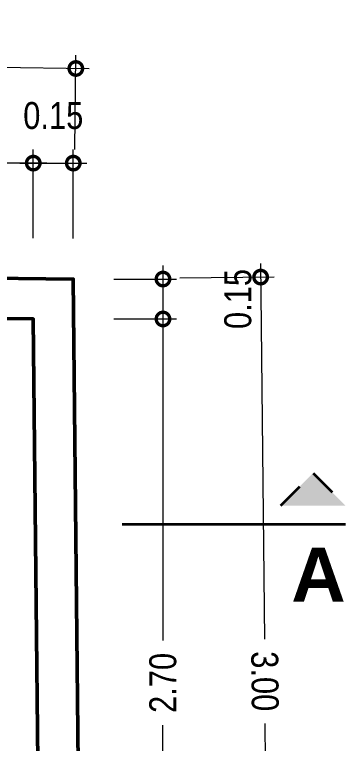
# Model space of a CAD drawing. Extents: x -23.8 to 23.6, y 264.2 to 287.5.
# Drawn here: x 7.464 to 8.691, y 282.477 to 285.182 of the extents above; entities that cross this region are included whole.
import ezdxf

# ---------------------------------------------------------------- set-up
doc = ezdxf.new("R2010")
doc.units = 0
doc.header["$LTSCALE"] = 4
doc.header["$PDMODE"] = 66
doc.linetypes.add('CONTINUA', pattern=[0])
doc.linetypes.add('TRAZO_Y_PUNTO2', pattern=[0.5, 0.25, -0.125, 0, -0.125])
doc.layers.get('0').update_dxf_attribs({"linetype": 'CONTINUOUS'})
doc.layers.get('DEFPOINTS').update_dxf_attribs({"linetype": 'CONTINUOUS'})
for name, color, linetype, lineweight in [('CORTES', 11, 'TRAZO_Y_PUNTO2', 35), ('COTAS', 1, 'CONTINUOUS', 9), ('MURO', 5, 'CONTINUOUS', 50), ('TEXTOS', 254, 'CONTINUOUS', 0), ('VENTANA', 140, 'CONTINUOUS', 15)]:
    doc.layers.add(name, color=color, linetype=linetype, lineweight=lineweight)
doc.styles.add('ARIAL 1en25', font='arial.ttf', dxfattribs={"height": 0.0625})
doc.styles.add('Arial Narrow', font='ARIALN.TTF')
doc.dimstyles.new('1-50 PRZ', dxfattribs={"dimtxt": 0.1, "dimasz": 0.1, "dimexe": 0.05, "dimexo": 0.15, "dimgap": 0.05, "dimtad": 0, "dimzin": 1, "dimdsep": 46, "dimtxsty": 'Arial Narrow', "dimblk": 'DOTSMALL', "dimcen": 0.1, "dimdle": 0.05, "dimclrd": 250, "dimclre": 250, "dimclrt": 5, "dimaunit": 1, "dimadec": 3, "dimazin": 0, "dimtfac": 1, "dimtmove": 2, "dimatfit": 3, "dimldrblk": 'OBLIQUE', "dimfxl": 0.3, "dimfxlon": 1, "dimlwd": -1, "dimlwe": -1, "dimarcsym": 0})

# ---------------------------------------------------------------- blocks, each defined once
blk = doc.blocks.new('S')
at = {"layer": 'CORTES', "ltscale": 0.025}
h = blk.add_hatch(color=256, dxfattribs=at)
h.dxf.hatch_style = 1
h.paths.add_polyline_path([(0.1288, -0.1), (0.0288, 0), (0.0288, -0.2)])
for p, q in [((0.0288, 0), (0.1288, -0.1)), ((0.1288, -0.1), (0.0288, -0.2))]:
    blk.add_line(p, q, dxfattribs=at)
blk = doc.blocks.new('_DotSmall')
at = {"color": 0, "linetype": 'ByBlock', "const_width": 0.5}
blk.add_lwpolyline([(-0.0625, 0, 1), (0.0625, 0, 1)], format="xyb", close=True, dxfattribs=at)
blk = doc.blocks.new('*D42')
at = {"layer": 'COTAS', "color": 250, "linetype": 'CONTINUA', "transparency": 16777216}
for p, q in [((4.8122, 284.3852), (4.8122, 284.6808)), ((7.5331, 284.3523), (7.5331, 284.6808)), ((4.7622, 284.6308), (6.0158, 284.6308)), ((7.5831, 284.6308), (6.3295, 284.6308))]:
    blk.add_line(p, q, dxfattribs=at)
at = {"layer": 'DEFPOINTS', "color": 0, "transparency": 16777216}
for p in [(7.5331, 284.6308), (4.8122, 284.2352), (7.5331, 284.2023)]:
    blk.add_point(p, dxfattribs=at)
at = {"layer": 'COTAS', "color": 250, "transparency": 16777216, "xscale": 0.1, "yscale": 0.1, "zscale": 0.1, "rotation": 180}
blk.add_blockref('_DotSmall', (4.8122, 284.6308), dxfattribs=at)
at = {"layer": 'COTAS', "color": 250, "transparency": 16777216, "xscale": 0.1, "yscale": 0.1, "zscale": 0.1}
blk.add_blockref('_DotSmall', (7.5331, 284.6308), dxfattribs=at)
at = {"layer": 'COTAS', "color": 5, "transparency": 16777216, "insert": (6.1727, 284.6308), "char_height": 0.1, "attachment_point": 5, "style": 'Arial Narrow'}
blk.add_mtext('2.72', dxfattribs=at)
blk = doc.blocks.new('_Oblique')
at = {"color": 0, "linetype": 'ByBlock', "lineweight": -2}
blk.add_line((-0.5, -0.5), (0.5, 0.5), dxfattribs=at)
blk = doc.blocks.new('*D43')
at = {"layer": 'COTAS', "color": 250, "linetype": 'CONTINUA', "transparency": 16777216}
for p, q in [((7.5331, 284.3523), (7.5331, 284.6808)), ((7.6815, 284.3505), (7.6815, 284.6808)), ((7.4831, 284.6308), (7.7315, 284.6308))]:
    blk.add_line(p, q, dxfattribs=at)
at = {"layer": 'DEFPOINTS', "color": 0, "transparency": 16777216}
for p in [(7.6815, 284.6308), (7.5331, 284.2023), (7.6815, 284.2005)]:
    blk.add_point(p, dxfattribs=at)
at = {"layer": 'COTAS', "color": 250, "transparency": 16777216, "xscale": 0.1, "yscale": 0.1, "zscale": 0.1, "rotation": 180}
blk.add_blockref('_DotSmall', (7.5331, 284.6308), dxfattribs=at)
at = {"layer": 'COTAS', "color": 250, "transparency": 16777216, "xscale": 0.1, "yscale": 0.1, "zscale": 0.1}
blk.add_blockref('_DotSmall', (7.6815, 284.6308), dxfattribs=at)
at = {"layer": 'COTAS', "color": 5, "transparency": 16777216, "insert": (7.6073, 284.8068), "char_height": 0.1, "attachment_point": 5, "style": 'Arial Narrow'}
blk.add_mtext('0.15', dxfattribs=at)
blk = doc.blocks.new('*D44')
at = {"layer": 'COTAS', "color": 250, "linetype": 'CONTINUA', "transparency": 16777216}
for p, q in [((-4.7417, 284.8321), (-4.7375, 285.1821)), ((-4.7881, 285.1327), (1.292, 285.0592)), ((7.741, 284.9813), (1.6609, 285.0548)), ((7.6874, 284.6819), (7.6916, 285.0319))]:
    blk.add_line(p, q, dxfattribs=at)
at = {"layer": 'DEFPOINTS', "color": 0, "transparency": 16777216}
for p in [(7.691, 284.9819), (-4.7476, 284.3507), (7.6815, 284.2005)]:
    blk.add_point(p, dxfattribs=at)
at = {"layer": 'COTAS', "color": 250, "transparency": 16777216, "xscale": 0.1, "yscale": 0.1, "zscale": 0.1}
for p, rotation in [((-4.7381, 285.1321), 179.3078318500735), ((7.691, 284.9819), 359.3078318500735)]:
    blk.add_blockref('_DotSmall', p, dxfattribs=dict(at, rotation=rotation))
at = {"layer": 'COTAS', "color": 5, "transparency": 16777216, "insert": (1.4764, 285.057), "char_height": 0.1, "attachment_point": 5, "rotation": 359.3078, "style": 'Arial Narrow'}
blk.add_mtext('12.43', dxfattribs=at)
blk = doc.blocks.new('*D58')
at = {"layer": 'COTAS', "color": 250, "linetype": 'CONTINUA', "transparency": 16777216}
for p, q in [((8.0142, 284.2505), (8.0142, 284.0023)), ((7.8315, 284.2005), (8.0642, 284.2005)), ((7.8315, 284.0523), (8.0642, 284.0523))]:
    blk.add_line(p, q, dxfattribs=at)
at = {"layer": 'DEFPOINTS', "color": 0, "transparency": 16777216}
for p in [(7.6815, 284.2005), (7.6815, 284.0523), (8.0142, 284.0523)]:
    blk.add_point(p, dxfattribs=at)
at = {"layer": 'COTAS', "color": 250, "transparency": 16777216, "xscale": 0.1, "yscale": 0.1, "zscale": 0.1}
for p, rotation in [((8.0142, 284.2005), 90), ((8.0142, 284.0523), 270)]:
    blk.add_blockref('_DotSmall', p, dxfattribs=dict(at, rotation=rotation))
at = {"layer": 'COTAS', "color": 5, "transparency": 16777216, "insert": (8.2923, 284.1264), "char_height": 0.1, "attachment_point": 5, "rotation": 90, "style": 'Arial Narrow'}
blk.add_mtext('0.15', dxfattribs=at)
blk = doc.blocks.new('*D59')
at = {"layer": 'COTAS', "color": 250, "linetype": 'CONTINUA', "transparency": 16777216}
for p, q in [((8.0142, 284.1023), (8.0142, 282.8586)), ((7.8315, 284.0523), (8.0642, 284.0523)), ((8.0142, 281.3007), (8.0142, 282.5445)), ((7.8609, 281.3507), (8.0642, 281.3507))]:
    blk.add_line(p, q, dxfattribs=at)
at = {"layer": 'DEFPOINTS', "color": 0, "transparency": 16777216}
for p in [(7.6815, 284.0523), (7.7109, 281.3507), (8.0142, 281.3507)]:
    blk.add_point(p, dxfattribs=at)
at = {"layer": 'COTAS', "color": 250, "transparency": 16777216, "xscale": 0.1, "yscale": 0.1, "zscale": 0.1}
for p, rotation in [((8.0142, 284.0523), 90), ((8.0142, 281.3507), 270)]:
    blk.add_blockref('_DotSmall', p, dxfattribs=dict(at, rotation=rotation))
at = {"layer": 'COTAS', "color": 5, "transparency": 16777216, "insert": (8.0142, 282.7015), "char_height": 0.1, "attachment_point": 5, "rotation": 90, "style": 'Arial Narrow'}
blk.add_mtext('2.70', dxfattribs=at)
blk = doc.blocks.new('*D61')
at = {"layer": 'COTAS', "color": 250, "linetype": 'CONTINUA', "transparency": 16777216}
for p, q in [((8.3759, 284.2577), (8.3902, 282.8642)), ((8.0764, 284.2046), (8.4264, 284.2082)), ((8.4078, 281.1579), (8.3935, 282.5514)), ((8.1073, 281.2048), (8.4573, 281.2084))]:
    blk.add_line(p, q, dxfattribs=at)
at = {"layer": 'DEFPOINTS', "color": 0, "transparency": 16777216}
for p in [(7.6815, 284.2005), (8.3764, 284.2077), (7.7124, 281.2007)]:
    blk.add_point(p, dxfattribs=at)
at = {"layer": 'COTAS', "color": 250, "transparency": 16777216, "xscale": 0.1, "yscale": 0.1, "zscale": 0.1}
for p, rotation in [((8.3764, 284.2077), 90.59029111595567), ((8.4073, 281.2079), 270.5902911159557)]:
    blk.add_blockref('_DotSmall', p, dxfattribs=dict(at, rotation=rotation))
at = {"layer": 'COTAS', "color": 5, "transparency": 16777216, "insert": (8.3919, 282.7078), "char_height": 0.1, "attachment_point": 5, "rotation": 270.5903, "style": 'Arial Narrow'}
blk.add_mtext('3.00', dxfattribs=at)

msp = doc.modelspace()

# ---------------------------------------------------------------- linework, layer by layer
at = {"layer": 'CORTES'}
msp.add_lwpolyline([(-5.982, 282.1977), (1.5624, 282.1977), (1.5624, 283.2905), (8.6909, 283.2905)], dxfattribs=at)
at = {"layer": 'MURO'}
msp.add_lwpolyline([(3.6123, 284.2497), (7.6815, 284.2005), (7.7124, 281.2007), (1.7124, 281.2007), (1.7124, 278.4007), (0.9624, 278.4007), (0.9624, 278.5507), (1.5624, 278.5507), (1.5624, 281.3507), (7.5609, 281.3507), (7.5331, 284.0523), (1.7124, 284.1226), (1.7124, 282.4007), (2.7623, 282.4007), (2.7623, 282.2507), (1.5624, 282.2507), (1.5624, 284.1226), (-4.5976, 284.1989), (-4.5976, 278.5507), (-3.9985, 278.5507), (-3.9985, 278.4007), (-4.7476, 278.4007), (-4.7476, 284.3507)], close=True, dxfattribs=at)

# ---------------------------------------------------------------- block references
at = {"layer": 'VENTANA', "xscale": 1.2, "yscale": 1.2, "zscale": 1.2, "rotation": 90.00000000000001}
msp.add_blockref('S', (8.4509, 283.3251), dxfattribs=at)

# ---------------------------------------------------------------- texts
at = {"layer": 'TEXTOS', "extrusion": (0, 0, -1), "insert": (8.5906, 283.103), "char_height": 0.2, "attachment_point": 5, "text_direction": (-1, 0, 0), "style": 'ARIAL 1en25'}
msp.add_mtext('{\\fArial|b1|i0|c0|p34;A}', dxfattribs=at)

# ---------------------------------------------------------------- dimensions: what is measured, and where the dimension line sits
at = {"layer": 'COTAS'}
for p1, p2, distance, picture, middle in [((-4.7476, 284.3507), (7.6815, 284.2005), 0.7814, '*D44', (1.4764, 285.057)), ((7.6815, 284.2005), (7.6815, 284.0523), 0.3326, '*D58', (8.2923, 284.1264)), ((7.7124, 281.2007), (7.6815, 284.2005), -0.6949, '*D61', (8.3919, 282.7078))]:
    dim = msp.add_aligned_dim(p1=p1, p2=p2, distance=distance, dimstyle='1-50 PRZ', dxfattribs=at)
    dim.commit()
    dim.dimension.update_dxf_attribs({"geometry": picture, "text_midpoint": middle})
for base, p1, p2, angle, picture, middle in [((7.6815, 284.6308), (7.5331, 284.2023), (7.6815, 284.2005), 180, '*D43', (7.6073, 284.8068)), ((7.5331, 284.6308), (4.8122, 284.2352), (7.5331, 284.2023), 180, '*D42', (6.1727, 284.6308)), ((8.0142, 281.3507), (7.6815, 284.0523), (7.7109, 281.3507), 90, '*D59', (8.0142, 282.7015))]:
    dim = msp.add_linear_dim(base=base, p1=p1, p2=p2, angle=angle, dimstyle='1-50 PRZ', dxfattribs=at)
    dim.commit()
    dim.dimension.update_dxf_attribs({"geometry": picture, "text_midpoint": middle})

doc.saveas('drawing.dxf')
